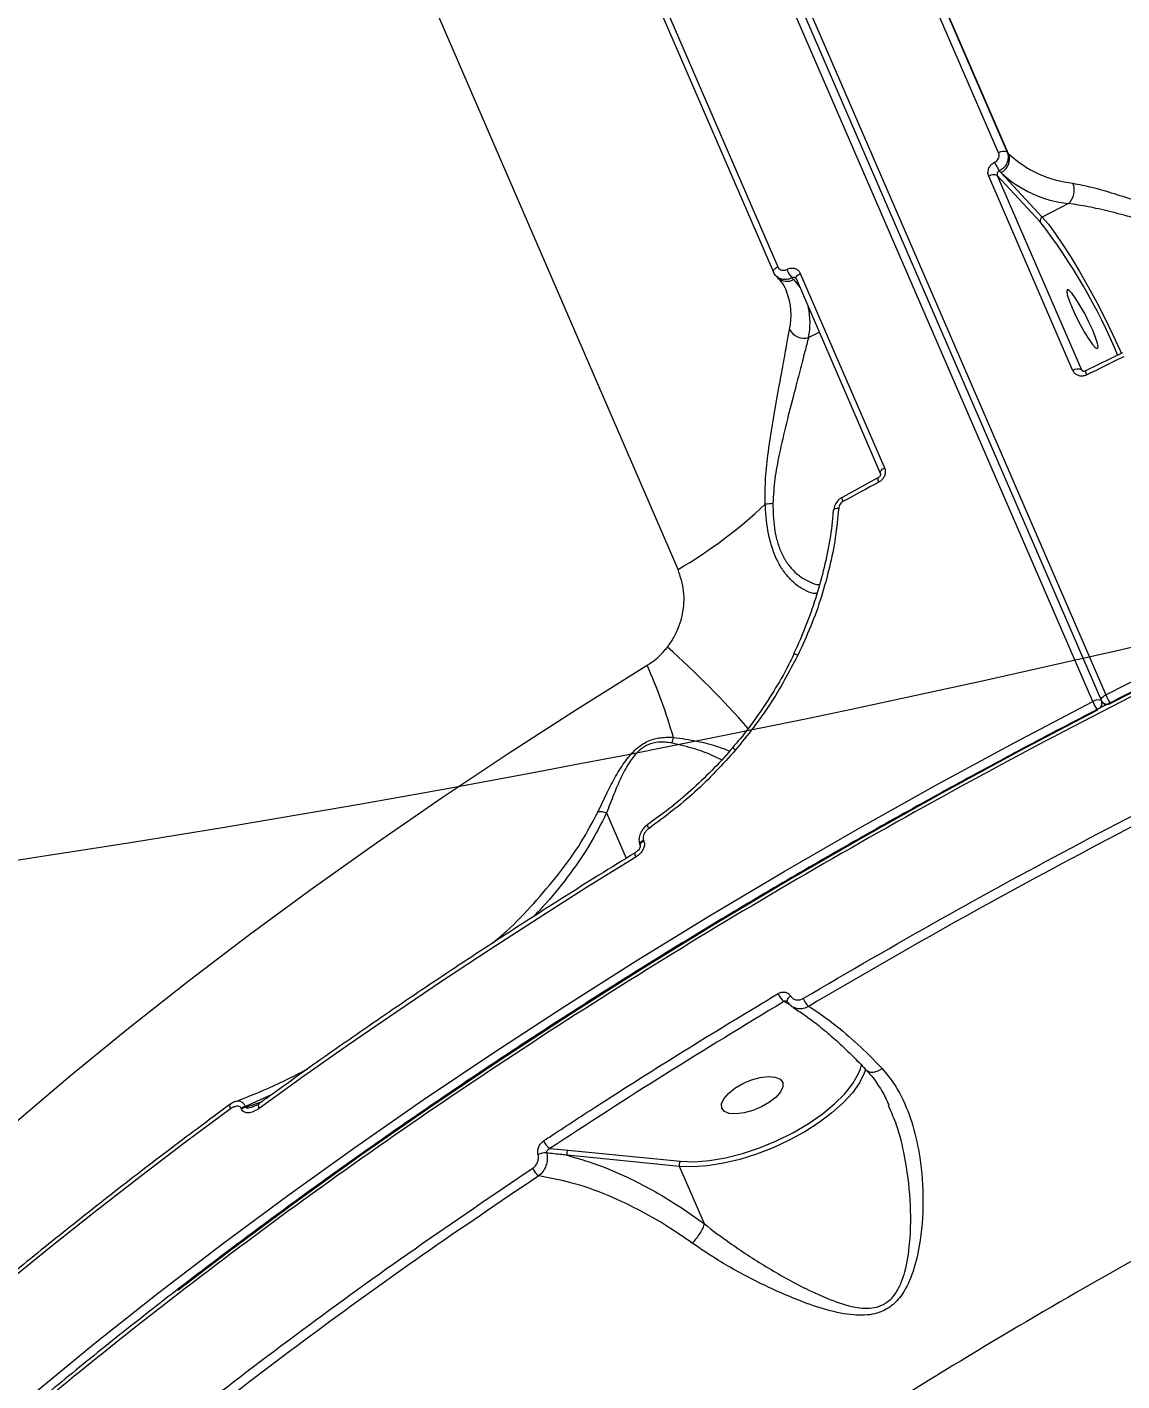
# Model space of a CAD drawing. Header units: millimetres. Extents: x -9609 to 9022, y -7175 to 8108.
# Drawn here: x -4632.5 to -4483.8, y 4059.5 to 4243.3 of the extents above; entities that cross this region are included whole.
import ezdxf

# ---------------------------------------------------------------- set-up
doc = ezdxf.new("R2010")
doc.units = ezdxf.units.MM
for name, color, linetype in [('DIKOM_ОБЪЕКТ', 7, 'Continuous'), ('DIKOM_РАЗМЕР_ЗОНА', 7, 'Continuous'), ('DIKOM_РАЗМЕР_ОБЪЕКТА', 7, 'Continuous')]:
    doc.layers.add(name, color=color, linetype=linetype)
doc.styles.add('style1', font='arial.ttf', dxfattribs={"width": 0.8})
doc.dimstyles.new('1-50', dxfattribs={"dimtxt": 300, "dimasz": 200, "dimexe": 100, "dimexo": 0, "dimgap": 100, "dimtad": 1, "dimtxsty": 'style1', "dimcen": 200, "dimclrd": 7, "dimclre": 7, "dimclrt": 7, "dimadec": 1, "dimazin": 2, "dimtfac": 1, "dimtmove": 0, "dimatfit": 2, "dimfxl": 0, "dimlwd": 25, "dimlwe": 18, "dimarcsym": 0})

# ---------------------------------------------------------------- blocks, each defined once
blk = doc.blocks.new('*D10')
at = {"layer": 'Defpoints', "color": 0, "transparency": 16777216}
for p in [(-405.54, 6589.16), (-8044.66, -3492.79), (424.09, -3492.79)]:
    blk.add_point(p, dxfattribs=at)
at = {"layer": 'DIKOM_РАЗМЕР_ОБЪЕКТА', "color": 7, "lineweight": 18, "transparency": 16777216}
for p, q in [((-405.54, 6589.16), (-8144.66, 6589.16)), ((424.09, -3492.79), (-8144.66, -3492.79))]:
    blk.add_line(p, q, dxfattribs=at)
at = {"layer": 'DIKOM_РАЗМЕР_ОБЪЕКТА', "color": 7, "lineweight": 25, "transparency": 16777216}
blk.add_line((-8044.66, 6389.16), (-8044.66, -3292.79), dxfattribs=at)
at = {"layer": 'DIKOM_РАЗМЕР_ОБЪЕКТА', "color": 7, "transparency": 16777216}
for points in [[(-8077.99, 6389.16), (-8011.32, 6389.16), (-8044.66, 6589.16)], [(-8077.99, -3292.79), (-8011.32, -3292.79), (-8044.66, -3492.79)]]:
    blk.add_solid(points, dxfattribs=at)
at = {"layer": 'DIKOM_РАЗМЕР_ОБЪЕКТА', "color": 7, "transparency": 16777216, "insert": (-8297.83, 1541.5), "char_height": 300, "attachment_point": 5, "rotation": 90, "style": 'style1'}
blk.add_mtext('10100', dxfattribs=at)
blk = doc.blocks.new('*D13')
at = {"layer": 'Defpoints', "color": 0, "transparency": 16777216}
for p in [(-4933.28, 8107.63), (-9158.98, -4977.79), (-1652.91, -4977.79)]:
    blk.add_point(p, dxfattribs=at)
at = {"layer": 'DIKOM_РАЗМЕР_ЗОНА', "color": 7, "lineweight": 18, "transparency": 16777216}
for p, q in [((-4933.28, 8107.63), (-9258.98, 8107.63)), ((-1652.91, -4977.79), (-9258.98, -4977.79))]:
    blk.add_line(p, q, dxfattribs=at)
at = {"layer": 'DIKOM_РАЗМЕР_ЗОНА', "color": 7, "lineweight": 25, "transparency": 16777216}
blk.add_line((-9158.98, 7907.63), (-9158.98, -4777.79), dxfattribs=at)
at = {"layer": 'DIKOM_РАЗМЕР_ЗОНА', "color": 7, "transparency": 16777216}
for points in [[(-9192.32, 7907.63), (-9125.65, 7907.63), (-9158.98, 8107.63)], [(-9192.32, -4777.79), (-9125.65, -4777.79), (-9158.98, -4977.79)]]:
    blk.add_solid(points, dxfattribs=at)
at = {"layer": 'DIKOM_РАЗМЕР_ЗОНА', "color": 7, "transparency": 16777216, "insert": (-9412.26, 1541.5), "char_height": 300, "attachment_point": 5, "rotation": 90, "style": 'style1'}
blk.add_mtext('13100', dxfattribs=at)

msp = doc.modelspace()

# ---------------------------------------------------------------- linework, layer by layer
at = {"layer": 'DIKOM_ОБЪЕКТ', "color": 7, "linetype": 'Continuous', "lineweight": 15}
for p, q in [((-4658.97, 4552.061), (-4485.977, 4152.613)), ((-4487.742, 4151.703), (-4660.734, 4551.151)), ((-4659.578, 4551.327), (-4486.585, 4151.879)), ((-4544.057, 4169.64), (-4669.155, 4458.497)), ((-4500.522, 4226.215), (-4530.188, 4294.715)), ((-4529.032, 4294.815), (-4499.366, 4226.315)), ((-4499.16, 4226.093), (-4528.827, 4294.594)), ((-4560.764, 4278.53), (-4531.098, 4210.029)), ((-4560.193, 4279.244), (-4530.527, 4210.744)), ((-4499.366, 4226.315), (-4499.16, 4226.093)), ((-4490.426, 4196.636), (-4501.865, 4223.046)), ((-4500.703, 4223.148), (-4489.266, 4196.739)), ((-4494.859, 4216.851), (-4500.703, 4223.148)), ((-4500.425, 4223.77), (-4500.206, 4223.535)), ((-4500.206, 4223.535), (-4494.598, 4217.491)), ((-4491.032, 4219.33), (-4494.598, 4217.491)), ((-4531.06, 4209.973), (-4531.098, 4210.029)), ((-4527.457, 4209.85), (-4516.019, 4183.44)), ((-4530.767, 4209.521), (-4530.561, 4209.299)), ((-4528.38, 4209.008), (-4528.597, 4209.243)), ((-4527.628, 4208.199), (-4528.38, 4209.008)), ((-4528.031, 4209.128), (-4528.071, 4209.187)), ((-4528.033, 4209.132), (-4516.595, 4182.723)), ((-4529.314, 4207.369), (-4529.366, 4207.49)), ((-4526.337, 4201.126), (-4524.888, 4201.873)), ((-4483.69, 4199.072), (-4488.715, 4196.606)), ((-4489.266, 4196.739), (-4489.188, 4196.626)), ((-4489.266, 4196.739), (-4489.116, 4196.577)), ((-4516.918, 4182.064), (-4521.787, 4179.428)), ((-4522.992, 4177.747), (-4523.003, 4177.558)), ((-4522.881, 4177.746), (-4522.88, 4177.753)), ((-4476.008, 4156.169), (-4485.31, 4151.451)), ((-4486.401, 4151.596), (-4486.025, 4151.192)), ((-4485.31, 4151.451), (-4485.31, 4151.451)), ((-4487.071, 4150.543), (-4491.343, 4148.321)), ((-4553.761, 4136.589), (-4551.092, 4130.426)), ((-4548.166, 4135.005), (-4548.174, 4135)), ((-4548.749, 4132.887), (-4548.718, 4132.815)), ((-4549.22, 4132.229), (-4549.19, 4132.159)), ((-4528.7, 4110.424), (-4529.69, 4110.961)), ((-4599.306, 4098.294), (-4602.821, 4096.738)), ((-4603.339, 4096.348), (-4603.383, 4096.449)), ((-4602.821, 4096.738), (-4602.777, 4096.638)), ((-4602.777, 4096.638), (-4600.514, 4097.42)), ((-4515.396, 4096.634), (-4515.495, 4096.872)), ((-4561.46, 4091.015), (-4559.002, 4090.787)), ((-4559.002, 4090.787), (-4543.739, 4089.279)), ((-4543.866, 4088.586), (-4559.13, 4090.094)), ((-4540.49, 4080.79), (-4543.866, 4088.586))]:
    msp.add_line(p, q, dxfattribs=at)
at = {"layer": 'DIKOM_ОБЪЕКТ', "color": 7, "linetype": 'Continuous', "lineweight": 15, "flags": 128}
for points in [[(-4494.598, 4217.491), (-4493.766, 4216.513), (-4492.82, 4215.253), (-4491.782, 4213.738), (-4490.676, 4212.003), (-4489.526, 4210.087), (-4488.357, 4208.031), (-4487.195, 4205.883), (-4486.068, 4203.69), (-4484.999, 4201.501), (-4484.013, 4199.365), (-4483.857, 4199.015)], [(-4531.098, 4210.029), (-4531.104, 4210.045), (-4531.113, 4210.131), (-4531.089, 4210.228), (-4531.031, 4210.332), (-4530.942, 4210.439), (-4530.826, 4210.547), (-4530.686, 4210.649), (-4530.527, 4210.744)], [(-4528.033, 4209.132), (-4528.038, 4209.148), (-4528.048, 4209.235), (-4528.023, 4209.332), (-4527.965, 4209.437), (-4527.875, 4209.545), (-4527.758, 4209.652), (-4527.617, 4209.755), (-4527.457, 4209.85)], [(-4528.38, 4209.008), (-4527.712, 4208.199), (-4527.489, 4207.878)], [(-4487.738, 4202.135), (-4488.248, 4203.243), (-4488.831, 4204.383), (-4489.437, 4205.463), (-4490.021, 4206.397), (-4490.533, 4207.107), (-4490.933, 4207.538), (-4491.186, 4207.653), (-4491.275, 4207.443), (-4491.19, 4206.926), (-4490.939, 4206.143), (-4490.544, 4205.158), (-4490.033, 4204.05), (-4489.451, 4202.91), (-4488.843, 4201.829), (-4488.261, 4200.896), (-4487.748, 4200.185), (-4487.349, 4199.755), (-4487.095, 4199.64), (-4487.006, 4199.85), (-4487.091, 4200.367), (-4487.342, 4201.15), (-4487.738, 4202.135)], [(-4485.977, 4152.613), (-4475.183, 4158.076), (-4464.289, 4163.416), (-4453.304, 4168.627), (-4442.236, 4173.705), (-4431.095, 4178.647), (-4419.892, 4183.447), (-4408.634, 4188.103), (-4397.333, 4192.609), (-4385.996, 4196.962), (-4374.634, 4201.159)], [(-4483.518, 4198.531), (-4484.147, 4198.224), (-4484.778, 4197.917), (-4485.407, 4197.609), (-4486.037, 4197.3), (-4486.665, 4196.991), (-4487.293, 4196.682), (-4487.922, 4196.372), (-4488.549, 4196.062)], [(-4516.593, 4182.718), (-4516.601, 4182.739), (-4516.61, 4182.825), (-4516.586, 4182.922), (-4516.527, 4183.027), (-4516.438, 4183.135), (-4516.32, 4183.242), (-4516.179, 4183.345), (-4516.019, 4183.44)], [(-4516.79, 4181.501), (-4517.401, 4181.173), (-4518.011, 4180.844), (-4518.621, 4180.514), (-4519.231, 4180.185), (-4519.84, 4179.855), (-4520.449, 4179.524), (-4521.056, 4179.193), (-4521.665, 4178.862)], [(-4522.88, 4177.753), (-4522.879, 4177.764), (-4522.849, 4177.819), (-4522.784, 4177.87), (-4522.687, 4177.913), (-4522.561, 4177.948), (-4522.411, 4177.974), (-4522.242, 4177.988)], [(-4674.757, 4055.147), (-4668.657, 4061.727), (-4662.284, 4068.303), (-4655.645, 4074.87), (-4648.747, 4081.421), (-4641.594, 4087.95), (-4634.196, 4094.451), (-4626.557, 4100.919), (-4618.685, 4107.347), (-4610.588, 4113.729), (-4602.273, 4120.059), (-4593.747, 4126.332), (-4585.02, 4132.541), (-4576.099, 4138.681), (-4566.991, 4144.746), (-4557.706, 4150.73), (-4548.252, 4156.629)], [(-4631.256, 4058.043), (-4623.032, 4064.769), (-4614.583, 4071.45), (-4605.916, 4078.08), (-4597.039, 4084.654), (-4587.958, 4091.166), (-4578.681, 4097.611), (-4569.218, 4103.982), (-4559.574, 4110.276), (-4549.76, 4116.486), (-4539.782, 4122.607), (-4529.649, 4128.634), (-4519.37, 4134.562), (-4508.953, 4140.386), (-4498.408, 4146.101), (-4487.742, 4151.703)], [(-4486.585, 4151.879), (-4486.592, 4151.897), (-4486.6, 4151.986), (-4486.572, 4152.086), (-4486.511, 4152.193), (-4486.415, 4152.304), (-4486.291, 4152.414), (-4486.143, 4152.518), (-4485.977, 4152.613)], [(-4491.343, 4148.321), (-4497.711, 4144.955), (-4508.231, 4139.253), (-4518.624, 4133.443), (-4528.878, 4127.529), (-4538.986, 4121.516), (-4548.941, 4115.409), (-4558.732, 4109.214), (-4568.353, 4102.936), (-4577.794, 4096.579), (-4587.048, 4090.15), (-4596.107, 4083.654), (-4604.964, 4077.096), (-4611.978, 4071.747)], [(-4548.174, 4135), (-4548.196, 4134.972), (-4548.207, 4134.91), (-4548.196, 4134.822), (-4548.166, 4134.712), (-4548.115, 4134.583), (-4548.046, 4134.441)], [(-4549.221, 4132.23), (-4549.235, 4132.28), (-4549.215, 4132.419), (-4549.121, 4132.575), (-4548.962, 4132.736), (-4548.749, 4132.887)], [(-4549.19, 4132.158), (-4549.203, 4132.208), (-4549.184, 4132.347), (-4549.091, 4132.503), (-4548.93, 4132.663), (-4548.718, 4132.815)], [(-4549.878, 4131.177), (-4549.902, 4131.155), (-4549.926, 4131.091), (-4549.928, 4130.998), (-4549.908, 4130.879), (-4549.866, 4130.739), (-4549.805, 4130.583)], [(-4549.805, 4130.583), (-4556.479, 4126.444), (-4563.077, 4122.265), (-4569.599, 4118.048), (-4576.041, 4113.795), (-4582.402, 4109.507), (-4588.678, 4105.185), (-4594.866, 4100.832), (-4600.966, 4096.449)], [(-4529.196, 4110.923), (-4529.223, 4110.986), (-4529.23, 4111.089), (-4529.202, 4111.207), (-4529.139, 4111.335), (-4529.044, 4111.468), (-4528.922, 4111.601), (-4528.776, 4111.728)], [(-4518.611, 4101.7), (-4518.764, 4101.256), (-4519.417, 4099.945), (-4520.382, 4098.589), (-4521.638, 4097.217), (-4523.159, 4095.859), (-4524.91, 4094.543), (-4526.855, 4093.299), (-4528.95, 4092.153), (-4531.151, 4091.13), (-4533.409, 4090.253), (-4535.676, 4089.541), (-4537.902, 4089.009), (-4540.04, 4088.668), (-4542.043, 4088.526), (-4543.866, 4088.586)], [(-4543.739, 4089.279), (-4541.866, 4089.223), (-4539.803, 4089.386), (-4537.6, 4089.763), (-4535.309, 4090.345), (-4532.987, 4091.118), (-4530.689, 4092.063), (-4528.469, 4093.158), (-4526.385, 4094.376), (-4524.483, 4095.687), (-4522.811, 4097.061), (-4521.408, 4098.463), (-4520.311, 4099.86), (-4519.545, 4101.215)], [(-4538.133, 4096.503), (-4538.161, 4097.093), (-4537.85, 4097.777), (-4537.226, 4098.499), (-4536.34, 4099.202), (-4535.263, 4099.827), (-4534.084, 4100.325), (-4532.896, 4100.655), (-4531.797, 4100.79), (-4530.875, 4100.72), (-4530.206, 4100.45), (-4529.843, 4100.001), (-4529.815, 4099.411), (-4530.126, 4098.727), (-4530.75, 4098.004), (-4531.635, 4097.302), (-4532.711, 4096.676), (-4533.891, 4096.179), (-4535.079, 4095.849), (-4536.178, 4095.713), (-4537.1, 4095.784), (-4537.77, 4096.054), (-4538.133, 4096.503)], [(-4604.861, 4096.386), (-4611.128, 4091.732), (-4617.29, 4087.05), (-4623.345, 4082.341), (-4629.289, 4077.608), (-4635.12, 4072.852), (-4640.836, 4068.076), (-4646.435, 4063.282), (-4651.913, 4058.471)], [(-4604.873, 4097.021), (-4604.913, 4096.981), (-4604.949, 4096.902), (-4604.962, 4096.799), (-4604.951, 4096.676), (-4604.917, 4096.536), (-4604.861, 4096.386)], [(-4600.981, 4097.082), (-4601.009, 4097.057), (-4601.051, 4096.981), (-4601.068, 4096.878), (-4601.059, 4096.751), (-4601.025, 4096.607), (-4600.966, 4096.449)]]:
    msp.add_lwpolyline(points, dxfattribs=at)
at = {"layer": 'DIKOM_ОБЪЕКТ', "color": 7, "linetype": 'Continuous', "lineweight": 15}
for centre, radius, start, end in [((-4933.276, 6107.631), 2000, 273.374469, 296.110031), ((-4499.856, 4225.252), 1.17, 65.23198, 124.65172), ((-4494.787, 4227.569), 6.798, 202.67757, 213.97707), ((-4501.088, 4225.389), 2.053, 295.44703, 20.07327), ((-4488.826, 4237.105), 15.101, 226.81898, 263.93163), ((-4501.194, 4222.081), 1.175, 65.30258, 124.7909), ((-4489.356, 4235.097), 15.856, 226.81792, 263.93213), ((-4492.717, 4221.149), 2.48, 312.81827, 22.26899), ((-4494.379, 4217.029), 0.511, 115.2762, 200.28117), ((-4557.484, 4168.435), 79.158, 22.46415, 37.70816), ((-4525.5, 4211.935), 4.103, 202.16126, 220.98974), ((-4529.278, 4210.596), 1.824, 225.33243, 299.51039), ((-4537.575, 4204.139), 8.87, 347.66344, 21.35843), ((-4535.967, 4203.134), 9.837, 348.22259, 12.66944), ((-4526.96, 4203.211), 2.176, 206.37543, 286.65076), ((-4489.756, 4195.673), 1.173, 65.27145, 124.83028), ((-4487.587, 4196.653), 1.129, 182.40645, 211.54894), ((-4516.168, 4181.939), 0.761, 170.5981, 215.18091), ((-4530.527, 4166.697), 11.911, 93.07928, 98.12816), ((-4521.074, 4179.286), 0.727, 168.69751, 215.64421), ((-4577.837, 4227.217), 66.754, 300.40039, 313.11702), ((-4633.52, 4060.867), 131.902, 41.36694, 48.13913), ((-4620.893, 4124.64), 79.372, 16.24583, 23.76679), ((-4528.266, 4157.258), 0.875, 57.27985, 92.6835), ((-4487.026, 4150.676), 1.252, 68.54832, 124.89903), ((-4483.114, 4153.604), 5.003, 202.32906, 217.71964), ((-4487.468, 4151.471), 0.987, 319.2246, 17.00657), ((-4485.668, 4152.276), 1, 203.41644, 222.86037), ((-4485.762, 4152.226), 0.897, 224.58419, 300.26517), ((-4481.238, 4154.563), 5.125, 202.35806, 217.38643), ((-4542.082, 4145.705), 2.847, 156.38159, 172.42663), ((-4535.401, 4146.276), 1.425, 213.07811, 233.57967), ((-4527.873, 4113.095), 2.802, 201.82142, 229.58921), ((-4524.308, 4112.524), 2.98, 202.18366, 227.63909), ((-4523.689, 4103.281), 4.631, 333.49681, 350.66526), ((-4602.113, 4094.674), 2.183, 108.91506, 125.58931), ((-4602.077, 4094.587), 2.167, 108.85313, 125.65124), ((-4562.073, 4088.161), 2.253, 85.94293, 116.27584), ((-4560.264, 4092.875), 2.211, 201.67269, 237.26546), ((-4558.535, 4090.343), 0.645, 136.42208, 202.67687), ((-4543.274, 4088.835), 0.643, 136.31134, 202.78783), ((-4561.717, 4089.184), 2.25, 202.10146, 236.27059)]:
    msp.add_arc(centre, radius, start, end, dxfattribs=at)
for points, knots in [([(-4219.199, 4240.348), (-4220.609, 4240.138), (-4225.406, 4239.422), (-4233.699, 4238.018), (-4244.047, 4236.147), (-4254.454, 4234.101), (-4264.889, 4231.898), (-4275.356, 4229.534), (-4285.86, 4227.011), (-4296.402, 4224.327), (-4306.987, 4221.483), (-4317.618, 4218.476), (-4328.297, 4215.307), (-4339.027, 4211.975), (-4349.813, 4208.477), (-4360.644, 4204.816), (-4371.485, 4201.006), (-4382.29, 4197.061), (-4393.03, 4192.991), (-4403.701, 4188.799), (-4414.307, 4184.484), (-4424.853, 4180.044), (-4435.341, 4175.477), (-4445.775, 4170.784), (-4456.157, 4165.962), (-4466.49, 4161.01), (-4476.778, 4155.927), (-4487.019, 4150.711), (-4497.185, 4145.38), (-4507.234, 4139.952), (-4517.131, 4134.447), (-4526.864, 4128.872), (-4536.438, 4123.223), (-4545.858, 4117.5), (-4555.129, 4111.701), (-4564.25, 4105.823), (-4573.227, 4099.865), (-4582.059, 4093.826), (-4590.751, 4087.704), (-4599.304, 4081.496), (-4607.702, 4075.216), (-4615.911, 4068.886), (-4623.897, 4062.532), (-4631.648, 4056.167), (-4639.164, 4049.786), (-4646.45, 4043.39), (-4653.51, 4036.975), (-4660.344, 4030.539), (-4666.956, 4024.082), (-4673.346, 4017.6), (-4679.516, 4011.092), (-4685.469, 4004.556), (-4691.196, 3998), (-4696.679, 3991.446), (-4701.891, 3984.92), (-4706.823, 3978.437), (-4711.472, 3972.002), (-4715.84, 3965.61), (-4719.93, 3959.259), (-4723.745, 3952.948), (-4727.284, 3946.674), (-4730.55, 3940.437), (-4733.539, 3934.233), (-4736.256, 3928.062), (-4738.698, 3921.927), (-4740.856, 3915.843), (-4742.724, 3909.836), (-4744.291, 3903.926), (-4745.558, 3898.119), (-4746.524, 3892.413), (-4747.198, 3886.803), (-4747.55, 3881.299), (-4747.663, 3877.407), (-4747.574, 3875.381), (-4747.563, 3875.124)], [0, 0, 0, 0, 0.00595244, 0.02026522, 0.03458182, 0.04882667, 0.06300521, 0.07713385, 0.09122967, 0.10530775, 0.11938449, 0.13347317, 0.14758766, 0.16174309, 0.17595675, 0.19024374, 0.20456282, 0.21882788, 0.23302232, 0.24716293, 0.26126485, 0.2753449, 0.28941891, 0.30350141, 0.31760502, 0.33174571, 0.34593954, 0.36020167, 0.37452247, 0.38881737, 0.40303269, 0.41718826, 0.43130088, 0.44538737, 0.45946382, 0.47354462, 0.48764246, 0.50177199, 0.51594998, 0.53019248, 0.54450762, 0.55882034, 0.57306018, 0.58723713, 0.60136578, 0.61546315, 0.62954602, 0.64362891, 0.65772558, 0.67185009, 0.68601774, 0.7002453, 0.71454881, 0.72887078, 0.74314156, 0.75734412, 0.77149463, 0.78560855, 0.7997024, 0.81379197, 0.82789116, 0.84201241, 0.85617108, 0.87038335, 0.88466482, 0.89899157, 0.91328723, 0.9275039, 0.94165863, 0.95576668, 0.96984328, 0.98390374, 0.99796321, 1, 1, 1, 1]), ([(-4218.714, 4239.927), (-4222.737, 4239.293), (-4233.576, 4237.584), (-4251.56, 4234.217), (-4272.681, 4229.668), (-4294.269, 4224.384), (-4316.258, 4218.364), (-4338.582, 4211.61), (-4360.751, 4204.27), (-4382.689, 4196.383), (-4404.334, 4188), (-4426.036, 4178.984), (-4447.722, 4169.339), (-4469.313, 4159.084), (-4490.335, 4148.444), (-4510.729, 4137.468), (-4530.451, 4126.203), (-4549.823, 4114.47), (-4568.76, 4102.287), (-4587.183, 4089.688), (-4604.689, 4076.949), (-4621.239, 4064.119), (-4636.815, 4051.244), (-4651.672, 4038.115), (-4665.725, 4024.768), (-4678.905, 4011.245), (-4690.92, 3997.843), (-4701.76, 3984.606), (-4711.434, 3971.572), (-4720.101, 3958.529), (-4727.685, 3945.522), (-4734.135, 3932.6), (-4739.088, 3920.577), (-4742.731, 3909.449), (-4745.278, 3899.182), (-4746.874, 3889.154), (-4747.587, 3881.034), (-4747.419, 3876.374), (-4747.364, 3874.87)], [0, 0, 0, 0, 0.0168917, 0.0455069, 0.074144, 0.1027599, 0.1322061, 0.1616767, 0.1911231, 0.2197384, 0.2483759, 0.2769911, 0.3064376, 0.3359088, 0.3653545, 0.39397, 0.4226072, 0.4512232, 0.4806699, 0.5101403, 0.5395864, 0.5682018, 0.5968392, 0.6254548, 0.6549014, 0.6843719, 0.7138182, 0.7424335, 0.7710707, 0.799686, 0.8291324, 0.8586031, 0.8880495, 0.912955, 0.9378894, 0.962824, 0.9879948, 1, 1, 1, 1]), ([(-4501.865, 4223.046), (-4501.898, 4223.14), (-4501.981, 4223.378), (-4501.971, 4223.806), (-4501.803, 4224.27), (-4501.495, 4224.683), (-4501.205, 4224.86), (-4501.06, 4224.948)], [0, 0, 0, 0, 0.14064708, 0.35514072, 0.56997939, 0.78488436, 1, 1, 1, 1]), ([(-4501.06, 4224.948), (-4500.963, 4225.007), (-4500.769, 4225.124), (-4500.564, 4225.4), (-4500.451, 4225.709), (-4500.445, 4225.994), (-4500.5, 4226.152), (-4500.522, 4226.215)], [0, 0, 0, 0, 0.21535823, 0.43013448, 0.64504156, 0.85951427, 1, 1, 1, 1]), ([(-4499.366, 4226.315), (-4499.322, 4226.189), (-4499.211, 4225.872), (-4499.222, 4225.301), (-4499.441, 4224.68), (-4499.85, 4224.126), (-4500.233, 4223.889), (-4500.425, 4223.77)], [0, 0, 0, 0, 0.1407234, 0.3554187, 0.5702316, 0.7850341, 1, 1, 1, 1]), ([(-4500.425, 4223.77), (-4500.474, 4223.742), (-4500.573, 4223.686), (-4500.679, 4223.552), (-4500.737, 4223.4), (-4500.741, 4223.259), (-4500.714, 4223.18), (-4500.703, 4223.148)], [0, 0, 0, 0, 0.21523958, 0.43028794, 0.64520056, 0.85958731, 1, 1, 1, 1]), ([(-4490.422, 4222.088), (-4489.586, 4221.924), (-4487.883, 4221.589), (-4484.888, 4220.723), (-4481.687, 4219.664), (-4478.141, 4218.345), (-4474.282, 4216.695), (-4470.298, 4214.732), (-4467.999, 4212.997), (-4466.897, 4212.166)], [0, 0, 0, 0, 0.1295291, 0.2634894, 0.3938428, 0.526889, 0.6860457, 0.8495445, 1, 1, 1, 1]), ([(-4467.693, 4211.319), (-4468.775, 4212.024), (-4471.032, 4213.495), (-4474.948, 4215.076), (-4478.746, 4216.39), (-4482.295, 4217.44), (-4485.446, 4218.265), (-4488.45, 4218.946), (-4490.163, 4219.201), (-4491.032, 4219.33)], [0, 0, 0, 0, 0.1463875, 0.3054875, 0.4689848, 0.6009042, 0.7350937, 0.8657055, 1, 1, 1, 1]), ([(-4530.706, 4209.465), (-4530.712, 4209.47), (-4530.886, 4209.583), (-4530.975, 4209.782), (-4531.06, 4209.973)], [0, 0, 0, 0, 0.038697, 1, 1, 1, 1]), ([(-4530.527, 4210.744), (-4530.478, 4210.656), (-4530.378, 4210.481), (-4530.121, 4210.315), (-4529.82, 4210.247), (-4529.532, 4210.279), (-4529.366, 4210.356), (-4529.3, 4210.387)], [0, 0, 0, 0, 0.2141658, 0.4288857, 0.6433876, 0.8581881, 1, 1, 1, 1]), ([(-4529.3, 4210.387), (-4529.201, 4210.433), (-4528.951, 4210.548), (-4528.52, 4210.597), (-4528.067, 4210.494), (-4527.681, 4210.244), (-4527.531, 4209.981), (-4527.457, 4209.85)], [0, 0, 0, 0, 0.1417316, 0.3569385, 0.5712032, 0.7855936, 1, 1, 1, 1]), ([(-4528.597, 4209.243), (-4528.73, 4209.183), (-4529.065, 4209.032), (-4529.639, 4208.974), (-4530.249, 4209.1), (-4530.555, 4209.345), (-4530.706, 4209.465)], [0, 0, 0, 0, 0.1826681, 0.4590019, 0.7349675, 1, 1, 1, 1]), ([(-4530.561, 4209.299), (-4530.413, 4209.128), (-4529.958, 4208.603), (-4529.539, 4207.981), (-4529.376, 4207.473), (-4529.348, 4207.384)], [0, 0, 0, 0, 0.2841233, 0.8748108, 1, 1, 1, 1]), ([(-4528.071, 4209.187), (-4528.073, 4209.191), (-4528.102, 4209.237), (-4528.199, 4209.286), (-4528.343, 4209.32), (-4528.484, 4209.3), (-4528.565, 4209.259), (-4528.597, 4209.243)], [0, 0, 0, 0, 0.0255026, 0.2908026, 0.5567723, 0.8239892, 1, 1, 1, 1]), ([(-4532.212, 4178.489), (-4532.22, 4179.681), (-4532.237, 4182.069), (-4531.76, 4186), (-4531.117, 4190.165), (-4530.383, 4194.175), (-4529.764, 4197.582), (-4529.274, 4200.293), (-4529.026, 4201.624), (-4528.91, 4202.244)], [0, 0, 0, 0, 0.1281515, 0.2567381, 0.4268148, 0.5968791, 0.7373107, 0.8775693, 1, 1, 1, 1]), ([(-4526.337, 4201.126), (-4526.498, 4200.519), (-4526.844, 4199.213), (-4527.519, 4196.609), (-4528.363, 4193.359), (-4529.353, 4189.561), (-4530.254, 4185.641), (-4530.98, 4181.96), (-4531.105, 4179.713), (-4531.167, 4178.591)], [0, 0, 0, 0, 0.1227044, 0.2642655, 0.4059925, 0.5771148, 0.7482317, 0.8743848, 1, 1, 1, 1]), ([(-4488.549, 4196.062), (-4488.651, 4196.019), (-4488.908, 4195.911), (-4489.349, 4195.873), (-4489.81, 4195.984), (-4490.201, 4196.241), (-4490.351, 4196.504), (-4490.426, 4196.636)], [0, 0, 0, 0, 0.1420473, 0.3567908, 0.5715085, 0.7857371, 1, 1, 1, 1]), ([(-4488.716, 4196.61), (-4488.744, 4196.596), (-4488.821, 4196.557), (-4488.949, 4196.539), (-4489.074, 4196.551), (-4489.153, 4196.585), (-4489.176, 4196.616), (-4489.185, 4196.629)], [0, 0, 0, 0, 0.11664, 0.3185963, 0.5448473, 0.8199168, 1, 1, 1, 1]), ([(-4516.599, 4182.718), (-4516.588, 4182.694), (-4516.568, 4182.647), (-4516.573, 4182.511), (-4516.621, 4182.369), (-4516.705, 4182.236), (-4516.81, 4182.128), (-4516.887, 4182.085), (-4516.92, 4182.067)], [0, 0, 0, 0, 0.2168051, 0.4055566, 0.5693423, 0.7202712, 0.8772275, 1, 1, 1, 1]), ([(-4516.019, 4183.44), (-4515.986, 4183.346), (-4515.904, 4183.107), (-4515.909, 4182.675), (-4516.069, 4182.203), (-4516.367, 4181.779), (-4516.649, 4181.594), (-4516.79, 4181.501)], [0, 0, 0, 0, 0.1405765, 0.3550963, 0.5699419, 0.7847736, 1, 1, 1, 1]), ([(-4531.167, 4178.591), (-4531.167, 4178.367), (-4531.165, 4176.933), (-4530.989, 4174.888), (-4530.397, 4172.702), (-4529.915, 4171.633), (-4529.345, 4170.642), (-4528.683, 4169.744), (-4527.557, 4168.687), (-4526.263, 4167.959), (-4525.297, 4167.573), (-4524.861, 4167.585), (-4524.855, 4167.586)], [0, 0, 0, 0, 0.0361588, 0.2315506, 0.3332515, 0.4389122, 0.4584459, 0.5698468, 0.6845925, 0.8389837, 0.9976513, 1, 1, 1, 1]), ([(-4521.779, 4179.412), (-4521.858, 4179.373), (-4522.16, 4179.222), (-4522.562, 4178.759), (-4522.851, 4178.2), (-4522.85, 4177.847), (-4522.849, 4177.752)], [0, 0, 0, 0, 0.1273814, 0.4869772, 0.8619471, 1, 1, 1, 1]), ([(-4521.665, 4178.862), (-4521.758, 4178.8), (-4521.946, 4178.675), (-4522.143, 4178.391), (-4522.224, 4178.151), (-4522.239, 4178.016), (-4522.242, 4177.988)], [0, 0, 0, 0, 0.306815, 0.6134478, 0.9194432, 1, 1, 1, 1]), ([(-4525.198, 4166.369), (-4525.355, 4166.366), (-4525.905, 4166.359), (-4527.003, 4166.853), (-4528.269, 4167.721), (-4529.4, 4168.92), (-4530.327, 4170.287), (-4531.119, 4171.994), (-4531.842, 4174.443), (-4532.126, 4176.716), (-4532.2, 4178.251), (-4532.212, 4178.489)], [0, 0, 0, 0, 0.0569974, 0.2005366, 0.3477712, 0.4535429, 0.5619539, 0.6688734, 0.7798965, 0.9659719, 1, 1, 1, 1]), ([(-4523.003, 4177.558), (-4523.012, 4177.383), (-4523.09, 4175.952), (-4523.511, 4173.238), (-4524.28, 4169.439), (-4525.351, 4165.65), (-4526.712, 4161.921), (-4527.736, 4159.421), (-4528.371, 4158.203), (-4528.388, 4158.171)], [0, 0, 0, 0, 0.0266973, 0.2187405, 0.4120446, 0.6061837, 0.8006149, 0.9947011, 1, 1, 1, 1]), ([(-4522.242, 4177.988), (-4522.375, 4176.647), (-4522.642, 4173.966), (-4523.447, 4169.946), (-4524.557, 4165.924), (-4525.976, 4161.917), (-4527.188, 4159.302), (-4527.793, 4157.994)], [0, 0, 0, 0, 0.1976822, 0.3953818, 0.5930886, 0.7965363, 1, 1, 1, 1]), ([(-4545.498, 4159.103), (-4545.161, 4159.586), (-4544.217, 4160.939), (-4543.328, 4163.562), (-4543.113, 4166.757), (-4543.74, 4168.673), (-4544.057, 4169.64)], [0, 0, 0, 0, 0.1529844, 0.4283801, 0.7114424, 1, 1, 1, 1]), ([(-4261.718, 4161.447), (-4267.509, 4160.084), (-4279.098, 4157.359), (-4296.653, 4152.662), (-4314.278, 4147.539), (-4332.18, 4141.88), (-4350.322, 4135.683), (-4368.663, 4128.943), (-4386.907, 4121.763), (-4405.605, 4113.911), (-4424.704, 4105.341), (-4444.136, 4096.024), (-4463.244, 4086.267), (-4481.939, 4076.115), (-4500.132, 4065.615), (-4517.744, 4054.81), (-4534.733, 4043.714), (-4551.086, 4032.352), (-4566.777, 4020.751), (-4581.734, 4008.966), (-4595.884, 3997.052), (-4609.165, 3985.055), (-4621.542, 3972.994), (-4633.01, 3960.892), (-4643.555, 3948.777), (-4653.127, 3936.706), (-4661.682, 3924.736), (-4669.318, 3912.685), (-4675.943, 3900.593), (-4681.484, 3888.503), (-4685.818, 3876.66), (-4688.876, 3865.121), (-4690.776, 3853.886), (-4690.973, 3846.729), (-4691.071, 3843.152)], [0, 0, 0, 0, 0.0277666, 0.0555663, 0.083366, 0.1111321, 0.1400375, 0.1689802, 0.197923, 0.2268274, 0.2586374, 0.290548, 0.3225097, 0.3544714, 0.3863818, 0.4181913, 0.4498957, 0.4816999, 0.5135555, 0.5454112, 0.5772151, 0.6089188, 0.6405477, 0.6722757, 0.7040553, 0.7358343, 0.7675626, 0.7991906, 0.8325939, 0.8660262, 0.8994294, 0.932943, 0.9664864, 1, 1, 1, 1]), ([(-4548.252, 4156.629), (-4548.204, 4156.659), (-4547.674, 4156.987), (-4546.68, 4157.731), (-4545.897, 4158.64), (-4545.498, 4159.103)], [0, 0, 0, 0, 0.0469235, 0.5142541, 1, 1, 1, 1]), ([(-4528.343, 4158.151), (-4528.593, 4157.622), (-4529.404, 4155.904), (-4531.034, 4153.106), (-4533.217, 4149.792), (-4535.094, 4147.258), (-4536.29, 4145.891), (-4536.618, 4145.517)], [0, 0, 0, 0, 0.1163851, 0.3781687, 0.6399554, 0.9014806, 1, 1, 1, 1]), ([(-4527.793, 4157.994), (-4528.983, 4155.747), (-4531.39, 4151.199), (-4534.616, 4147.168), (-4536.247, 4145.129)], [0, 0, 0, 0, 0.4941813, 1, 1, 1, 1]), ([(-4527.067, 4111.399), (-4520.885, 4115.005), (-4508.519, 4122.217), (-4489.322, 4132.632), (-4469.715, 4142.758), (-4456.31, 4149.174), (-4449.608, 4152.382)], [0, 0, 0, 0, 0.24859439, 0.4971922, 0.74859182, 1, 1, 1, 1]), ([(-4449.03, 4151.214), (-4455.643, 4148.049), (-4468.868, 4141.72), (-4488.365, 4131.662), (-4507.599, 4121.237), (-4520.077, 4113.961), (-4526.316, 4110.322)], [0, 0, 0, 0, 0.24859346, 0.49719494, 0.74859977, 1, 1, 1, 1]), ([(-4554.909, 4136.797), (-4554.509, 4137.642), (-4553.772, 4139.197), (-4552.564, 4141.53), (-4551.314, 4143.579), (-4549.863, 4145.284), (-4548.263, 4146.364), (-4546.478, 4146.889), (-4545.342, 4146.861), (-4544.69, 4146.845)], [0, 0, 0, 0, 0.1839855, 0.3384122, 0.4956247, 0.6241645, 0.7374524, 0.849177, 1, 1, 1, 1]), ([(-4544.904, 4146.08), (-4545.5, 4146.157), (-4546.523, 4146.29), (-4548.057, 4145.937), (-4548.981, 4145.357), (-4549.872, 4144.564), (-4550.852, 4143.271), (-4551.888, 4141.282), (-4552.85, 4138.977), (-4553.439, 4137.433), (-4553.761, 4136.589)], [0, 0, 0, 0, 0.1504056, 0.2578916, 0.3420479, 0.3655371, 0.4905121, 0.6488099, 0.8079374, 1, 1, 1, 1]), ([(-4536.613, 4145.512), (-4536.792, 4145.292), (-4537.798, 4144.056), (-4539.813, 4141.965), (-4542.657, 4139.276), (-4545.454, 4136.944), (-4547.344, 4135.616), (-4548.181, 4135.028)], [0, 0, 0, 0, 0.0537669, 0.3012938, 0.5503577, 0.8008111, 1, 1, 1, 1]), ([(-4538.157, 4143.782), (-4538.5, 4143.955), (-4539.505, 4144.462), (-4541.729, 4145.319), (-4543.839, 4145.825), (-4544.904, 4146.08)], [0, 0, 0, 0, 0.2039788, 0.5982872, 1, 1, 1, 1]), ([(-4544.69, 4146.845), (-4543.606, 4146.692), (-4541.409, 4146.382), (-4538.843, 4145.673), (-4537.598, 4145.207), (-4537.037, 4144.997)], [0, 0, 0, 0, 0.34873477, 0.70615477, 1, 1, 1, 1]), ([(-4536.247, 4145.129), (-4538.039, 4143.162), (-4541.667, 4139.177), (-4545.902, 4136.033), (-4548.046, 4134.441)], [0, 0, 0, 0, 0.4937778, 1, 1, 1, 1]), ([(-4569.346, 4118.834), (-4568.669, 4119.399), (-4566.634, 4121.098), (-4563.635, 4124.277), (-4560.195, 4128.283), (-4557.195, 4132.44), (-4555.641, 4135.401), (-4554.909, 4136.797)], [0, 0, 0, 0, 0.111295, 0.3350009, 0.5586311, 0.7919053, 1, 1, 1, 1]), ([(-4553.766, 4136.595), (-4554.526, 4135.086), (-4556.055, 4132.049), (-4559.05, 4127.836), (-4561.624, 4124.642), (-4563.285, 4122.941), (-4563.73, 4122.485)], [0, 0, 0, 0, 0.2964801, 0.5965635, 0.8918557, 1, 1, 1, 1]), ([(-4554.909, 4136.797), (-4554.879, 4136.797), (-4554.718, 4136.802), (-4554.347, 4136.77), (-4553.973, 4136.657), (-4553.766, 4136.595)], [0, 0, 0, 0, 0.0924894, 0.4977467, 1, 1, 1, 1]), ([(-4553.761, 4136.589), (-4553.761, 4136.59), (-4553.762, 4136.592), (-4553.764, 4136.594), (-4553.766, 4136.595), (-4553.766, 4136.595)], [0, 0, 0, 0, 0.4250532, 0.7580489, 1, 1, 1, 1]), ([(-4548.166, 4134.989), (-4548.24, 4134.941), (-4548.575, 4134.723), (-4549.008, 4134.194), (-4549.329, 4133.459), (-4549.403, 4132.783), (-4549.269, 4132.404), (-4549.21, 4132.236)], [0, 0, 0, 0, 0.0844643, 0.3790288, 0.6203004, 0.8315818, 1, 1, 1, 1]), ([(-4548.046, 4134.441), (-4548.176, 4134.337), (-4548.433, 4134.13), (-4548.688, 4133.736), (-4548.807, 4133.366), (-4548.816, 4133.084), (-4548.768, 4132.943), (-4548.749, 4132.887)], [0, 0, 0, 0, 0.2720192, 0.5389414, 0.7375929, 0.8966183, 1, 1, 1, 1]), ([(-4548.718, 4132.815), (-4548.681, 4132.692), (-4548.607, 4132.447), (-4548.664, 4131.988), (-4548.884, 4131.461), (-4549.284, 4130.95), (-4549.64, 4130.699), (-4549.805, 4130.583)], [0, 0, 0, 0, 0.1522471, 0.3040298, 0.5079912, 0.7731299, 1, 1, 1, 1]), ([(-4549.878, 4131.177), (-4551.528, 4130.16), (-4556.311, 4127.21), (-4564.119, 4122.267), (-4573.245, 4116.324), (-4582.209, 4110.311), (-4590.853, 4104.338), (-4597.074, 4099.914), (-4600.373, 4097.523), (-4600.982, 4097.082)], [0, 0, 0, 0, 0.0925128, 0.2683187, 0.4441185, 0.6199245, 0.7957384, 0.9623011, 1, 1, 1, 1]), ([(-4549.189, 4132.158), (-4549.189, 4132.158), (-4549.192, 4132.162), (-4549.189, 4132.156), (-4549.185, 4132.127), (-4549.187, 4132.067), (-4549.205, 4131.979), (-4549.253, 4131.844), (-4549.367, 4131.642), (-4549.575, 4131.388), (-4549.772, 4131.256), (-4549.881, 4131.183)], [0, 0, 0, 0, 0.00688461, 0.0673648, 0.12244294, 0.17512287, 0.23253104, 0.3278613, 0.47273045, 0.70826145, 1, 1, 1, 1]), ([(-4562.319, 4092.058), (-4561.795, 4092.404), (-4559.173, 4094.132), (-4552.644, 4098.373), (-4542.608, 4104.728), (-4534.521, 4109.61), (-4530.475, 4112.053)], [0, 0, 0, 0, 0.05076014, 0.25384255, 0.62668483, 1, 1, 1, 1]), ([(-4529.69, 4110.961), (-4535.087, 4107.697), (-4545.892, 4101.162), (-4556.267, 4094.4), (-4561.46, 4091.015)], [0, 0, 0, 0, 0.4994513, 1, 1, 1, 1]), ([(-4530.475, 4112.053), (-4530.442, 4112.072), (-4530.269, 4112.17), (-4529.925, 4112.276), (-4529.469, 4112.254), (-4529.055, 4112.076), (-4528.869, 4111.844), (-4528.776, 4111.728)], [0, 0, 0, 0, 0.0546063, 0.2914189, 0.527594, 0.7639856, 1, 1, 1, 1]), ([(-4529.253, 4110.97), (-4529.283, 4110.986), (-4529.357, 4111.026), (-4529.501, 4111.029), (-4529.619, 4110.999), (-4529.679, 4110.967), (-4529.69, 4110.961)], [0, 0, 0, 0, 0.2303421, 0.5755416, 0.9216038, 1, 1, 1, 1]), ([(-4529.252, 4110.971), (-4529.243, 4110.969), (-4529.223, 4110.963), (-4529.206, 4110.931), (-4529.197, 4110.915)], [0, 0, 0, 0, 0.499735, 1, 1, 1, 1]), ([(-4529.185, 4110.931), (-4529.162, 4110.888), (-4529.016, 4110.606), (-4528.751, 4110.421), (-4528.527, 4110.265)], [0, 0, 0, 0, 0.1524184, 1, 1, 1, 1]), ([(-4528.776, 4111.728), (-4528.683, 4111.612), (-4528.496, 4111.379), (-4528.079, 4111.2), (-4527.62, 4111.177), (-4527.275, 4111.284), (-4527.1, 4111.381), (-4527.067, 4111.399)], [0, 0, 0, 0, 0.2362991, 0.472686, 0.7097987, 0.9464904, 1, 1, 1, 1]), ([(-4528.474, 4110.186), (-4527.955, 4109.858), (-4526.892, 4109.185), (-4525.133, 4107.866), (-4523.255, 4106.309), (-4521.282, 4104.5), (-4519.668, 4102.922), (-4518.705, 4101.884), (-4518.435, 4101.593)], [0, 0, 0, 0, 0.1761833, 0.3610097, 0.5481913, 0.7368685, 0.9261753, 1, 1, 1, 1]), ([(-4526.316, 4110.322), (-4526.368, 4110.292), (-4526.655, 4110.126), (-4527.217, 4109.951), (-4527.92, 4109.954), (-4528.289, 4110.154), (-4528.447, 4110.239)], [0, 0, 0, 0, 0.0756118, 0.4120462, 0.748679, 1, 1, 1, 1]), ([(-4526.316, 4110.322), (-4525.402, 4109.731), (-4523.558, 4108.536), (-4520.495, 4105.979), (-4518.057, 4103.652), (-4516.656, 4102.185), (-4516.36, 4101.876)], [0, 0, 0, 0, 0.2991544, 0.6039826, 0.9163558, 1, 1, 1, 1]), ([(-4594.382, 4101.8), (-4595.234, 4101.36), (-4597.841, 4100.016), (-4601.102, 4098.543), (-4603.549, 4097.604), (-4604.134, 4097.379)], [0, 0, 0, 0, 0.270021, 0.8254151, 1, 1, 1, 1]), ([(-4516.36, 4101.876), (-4515.861, 4101.289), (-4514.864, 4100.116), (-4513.388, 4097.554), (-4512.066, 4094.144), (-4511.048, 4089.377), (-4510.642, 4083.873), (-4511.07, 4078.467), (-4512.104, 4074.079), (-4513.472, 4071.178), (-4515.274, 4069.329), (-4517.509, 4068.372), (-4520.454, 4068.314), (-4523.852, 4069.018), (-4528.169, 4070.538), (-4533.138, 4072.745), (-4538.103, 4075.449), (-4540.959, 4077.375), (-4542.135, 4078.168)], [0, 0, 0, 0, 0.0404305, 0.0808859, 0.1509567, 0.2211463, 0.3139203, 0.4066896, 0.4680939, 0.5184359, 0.550935, 0.5857366, 0.6308334, 0.6892188, 0.7478294, 0.8412542, 0.9345756, 1, 1, 1, 1]), ([(-4518.464, 4101.6), (-4518.278, 4101.413), (-4517.631, 4100.761), (-4516.697, 4099.36), (-4515.877, 4097.966), (-4515.518, 4097.076), (-4515.444, 4096.893)], [0, 0, 0, 0, 0.1479335, 0.515062, 0.9003363, 1, 1, 1, 1]), ([(-4518.413, 4101.618), (-4518.308, 4101.537), (-4518.084, 4101.364), (-4517.526, 4101.364), (-4516.959, 4101.54), (-4516.561, 4101.747), (-4516.397, 4101.852), (-4516.36, 4101.876)], [0, 0, 0, 0, 0.245797, 0.5222049, 0.7986493, 0.9541387, 1, 1, 1, 1]), ([(-4604.873, 4097.02), (-4606.349, 4095.932), (-4610.63, 4092.774), (-4617.573, 4087.506), (-4625.636, 4081.208), (-4633.498, 4074.864), (-4641.156, 4068.484), (-4647.257, 4063.235), (-4650.784, 4060.113), (-4651.887, 4059.137)], [0, 0, 0, 0, 0.0879839, 0.2551518, 0.4223418, 0.5895247, 0.7567232, 0.9239198, 1, 1, 1, 1]), ([(-4604.168, 4097.413), (-4604.396, 4097.322), (-4604.648, 4097.221), (-4604.848, 4097.031), (-4604.868, 4097.012)], [0, 0, 0, 0, 0.9007178, 1, 1, 1, 1]), ([(-4603.383, 4096.449), (-4603.418, 4096.509), (-4603.489, 4096.629), (-4603.686, 4096.74), (-4603.99, 4096.779), (-4604.411, 4096.675), (-4604.706, 4096.485), (-4604.861, 4096.386)], [0, 0, 0, 0, 0.1189607, 0.2374646, 0.4122001, 0.6909108, 1, 1, 1, 1]), ([(-4604.146, 4097.415), (-4603.979, 4097.456), (-4603.687, 4097.529), (-4603.302, 4097.354), (-4603.018, 4097.095), (-4602.888, 4096.86), (-4602.821, 4096.738)], [0, 0, 0, 0, 0.348259, 0.6067652, 0.7979155, 1, 1, 1, 1]), ([(-4600.966, 4096.449), (-4601.215, 4096.291), (-4601.693, 4095.989), (-4602.373, 4095.829), (-4602.863, 4095.895), (-4603.175, 4096.069), (-4603.285, 4096.255), (-4603.339, 4096.348)], [0, 0, 0, 0, 0.3087992, 0.5922059, 0.76978, 0.8845674, 1, 1, 1, 1]), ([(-4602.777, 4096.638), (-4602.769, 4096.625), (-4602.751, 4096.595), (-4602.688, 4096.562), (-4602.517, 4096.531), (-4602.107, 4096.578), (-4601.762, 4096.725), (-4601.529, 4096.824)], [0, 0, 0, 0, 0.03747, 0.0835483, 0.1678162, 0.4410606, 1, 1, 1, 1]), ([(-4600.99, 4097.101), (-4601.044, 4097.053), (-4601.241, 4096.88), (-4601.448, 4096.811), (-4601.597, 4096.761)], [0, 0, 0, 0, 0.2760509, 1, 1, 1, 1]), ([(-4540.488, 4080.782), (-4540.488, 4080.782), (-4539.411, 4079.907), (-4536.668, 4077.889), (-4532.052, 4074.875), (-4527.456, 4072.294), (-4523.431, 4070.449), (-4520.349, 4069.424), (-4517.792, 4069.219), (-4516.346, 4069.698), (-4515.293, 4070.37), (-4514.434, 4071.338), (-4513.709, 4072.814), (-4512.995, 4075.019), (-4512.435, 4078.792), (-4512.412, 4084.106), (-4513.12, 4089.503), (-4514.121, 4093.744), (-4515.042, 4095.831), (-4515.396, 4096.634)], [0, 0, 0, 0, 0.0000663, 0.0748589, 0.1804651, 0.2890127, 0.3538963, 0.4199236, 0.4676835, 0.4950364, 0.5031253, 0.5363223, 0.5629573, 0.5903631, 0.6587923, 0.7635392, 0.8709155, 0.9503548, 1, 1, 1, 1]), ([(-4563.071, 4090.181), (-4563.075, 4090.201), (-4563.118, 4090.373), (-4563.142, 4090.735), (-4563.009, 4091.252), (-4562.73, 4091.731), (-4562.456, 4091.949), (-4562.319, 4092.058)], [0, 0, 0, 0, 0.0298476, 0.2617073, 0.5038512, 0.7519353, 1, 1, 1, 1]), ([(-4561.914, 4090.409), (-4561.905, 4090.373), (-4561.834, 4090.091), (-4561.794, 4089.5), (-4561.971, 4088.653), (-4562.368, 4087.862), (-4562.768, 4087.495), (-4562.967, 4087.312)], [0, 0, 0, 0, 0.0333215, 0.2664339, 0.5082494, 0.7552524, 1, 1, 1, 1]), ([(-4561.46, 4091.015), (-4561.529, 4090.981), (-4561.665, 4090.915), (-4561.821, 4090.766), (-4561.909, 4090.608), (-4561.926, 4090.492), (-4561.919, 4090.432), (-4561.915, 4090.415), (-4561.914, 4090.409)], [0, 0, 0, 0, 0.2722499, 0.5320348, 0.7665543, 0.9318647, 0.9740751, 1, 1, 1, 1]), ([(-4559.13, 4090.094), (-4559.368, 4090.123), (-4560.295, 4090.238), (-4561.223, 4090.336), (-4561.914, 4090.409)], [0, 0, 0, 0, 0.2563604, 1, 1, 1, 1]), ([(-4563.802, 4088.337), (-4563.669, 4088.445), (-4563.402, 4088.659), (-4563.128, 4089.128), (-4563.001, 4089.634), (-4563.02, 4089.99), (-4563.065, 4090.16), (-4563.071, 4090.181)], [0, 0, 0, 0, 0.2477044, 0.4958815, 0.736406, 0.9670163, 1, 1, 1, 1]), ([(-4559.13, 4090.094), (-4557.802, 4089.713), (-4555.127, 4088.946), (-4551.227, 4087.293), (-4547.538, 4085.397), (-4544.025, 4083.305), (-4541.692, 4081.645), (-4540.49, 4080.79)], [0, 0, 0, 0, 0.219915, 0.4427837, 0.6236632, 0.8062555, 1, 1, 1, 1]), ([(-4630.984, 4037.864), (-4628.648, 4039.842), (-4621.817, 4045.629), (-4609.987, 4055.139), (-4595.255, 4066.359), (-4579.904, 4077.46), (-4569.17, 4084.711), (-4563.802, 4088.337)], [0, 0, 0, 0, 0.1144509, 0.3347649, 0.5550761, 0.7775345, 1, 1, 1, 1]), ([(-4562.967, 4087.312), (-4568.271, 4083.73), (-4578.879, 4076.565), (-4594.153, 4065.528), (-4608.909, 4054.3), (-4620.804, 4044.737), (-4627.664, 4038.927), (-4629.995, 4036.954)], [0, 0, 0, 0, 0.22031616, 0.44062474, 0.66308596, 0.88554306, 1, 1, 1, 1]), ([(-4542.135, 4078.168), (-4543.286, 4078.963), (-4545.509, 4080.5), (-4548.87, 4082.435), (-4552.898, 4084.43), (-4557.702, 4086.296), (-4561.197, 4086.971), (-4562.967, 4087.312)], [0, 0, 0, 0, 0.1647808, 0.3184389, 0.4735123, 0.7333257, 1, 1, 1, 1]), ([(-4540.488, 4080.782), (-4540.552, 4080.598), (-4540.679, 4080.229), (-4541.065, 4079.537), (-4541.535, 4078.859), (-4541.91, 4078.408), (-4542.104, 4078.201), (-4542.135, 4078.168)], [0, 0, 0, 0, 0.2440458, 0.4879559, 0.7320376, 0.9570845, 1, 1, 1, 1]), ([(-4540.49, 4080.79), (-4540.49, 4080.789), (-4540.488, 4080.786), (-4540.488, 4080.784), (-4540.488, 4080.783), (-4540.488, 4080.782)], [0, 0, 0, 0, 0.5098898, 0.9187246, 1, 1, 1, 1])]:
    msp.add_open_spline(points, degree=3, knots=knots, dxfattribs=at)

# ---------------------------------------------------------------- dimensions: what is measured, and where the dimension line sits
at = {"layer": 'DIKOM_РАЗМЕР_ЗОНА'}
dim = msp.add_linear_dim(base=(-9158.984, -4977.788), p1=(-4933.276, 8107.631), p2=(-1652.914, -4977.788), angle=90, text='13100', dimstyle='1-50', dxfattribs=at)
dim.commit()
dim.dimension.update_dxf_attribs({"geometry": '*D13', "text_midpoint": (-9158.984, 1541.499), "dimtype": 160})
at = {"layer": 'DIKOM_РАЗМЕР_ОБЪЕКТА'}
dim = msp.add_linear_dim(base=(-8044.657, -3492.788), p1=(-405.539, 6589.161), p2=(424.086, -3492.788), angle=90, text='10100', dimstyle='1-50', dxfattribs=at)
dim.commit()
dim.dimension.update_dxf_attribs({"geometry": '*D10', "text_midpoint": (-8044.657, 1541.499), "dimtype": 160})

doc.saveas('drawing.dxf')
